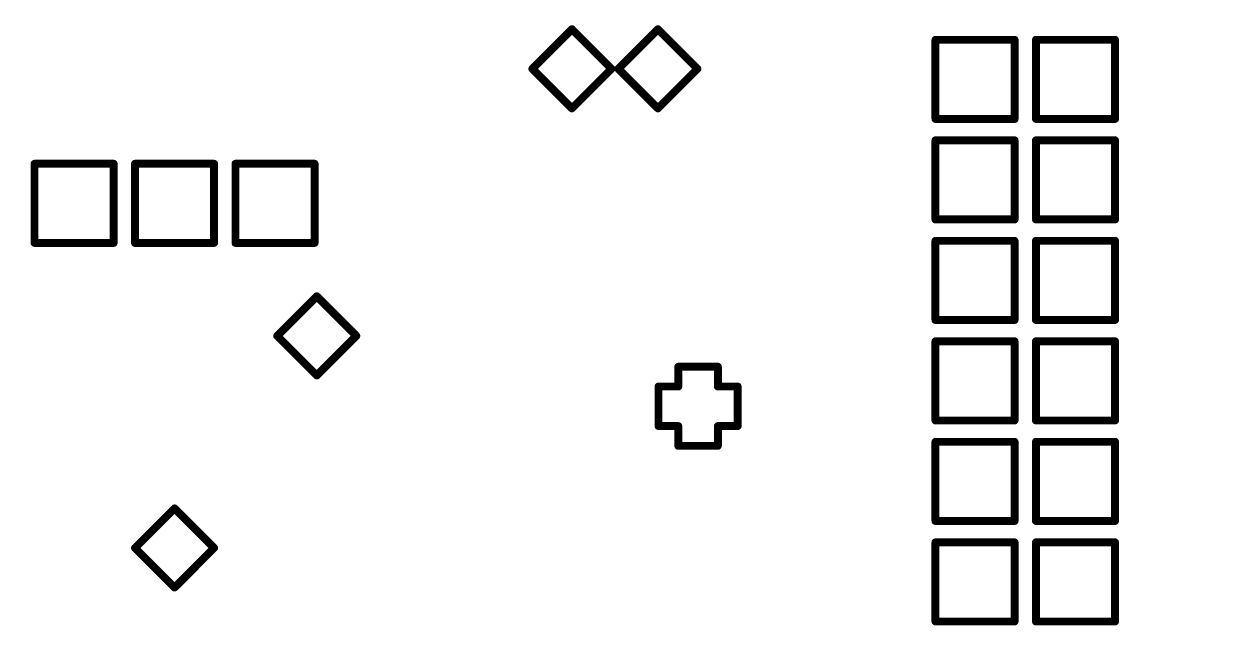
# Model space of a CAD drawing. Header units: millimetres. Extents: x -55 to 2039, y 0 to 512.
# Drawn here: x 207.3 to 237.42, y 215.18 to 230.56 of the extents above; entities that cross this region are included whole.
import ezdxf
from ezdxf import colors
from ezdxf.entities.mleader import LeaderData, LeaderLine
from ezdxf.enums import TextEntityAlignment as Align
from ezdxf.math import Vec2, Vec3

# ---------------------------------------------------------------- set-up
doc = ezdxf.new("R2010")
doc.units = ezdxf.units.MM
doc.linetypes.add('Сплошная', pattern=[0])
doc.layers.add('Drill Drawing', color=1, linetype='Continuous')
doc.layers.add('Виды', color=30, linetype='Continuous')
doc.layers.add('текст', color=2, linetype='Continuous', lineweight=30)
doc.styles.add('GOST TYPE B', font='', dxfattribs={"height": 3.5})
doc.styles.get('GOST TYPE B').set_extended_font_data('GOST type B')

# ---------------------------------------------------------------- blocks, each defined once
blk = doc.blocks.new('Шероховатость')
at = {"lineweight": 50, "transparency": 16777216}
for p, q in [((-32.506, -11.445), (-28.785, -5)), ((-28.785, -5), (-5, -5)), ((-10.278, -11.581), (-7.16, -6.181)), ((-34.366, -8.223), (-32.506, -11.445)), ((-11.836, -8.881), (-10.278, -11.581))]:
    blk.add_line(p, q, dxfattribs=at)
at = {"layer": 'текст', "linetype": 'Continuous', "lineweight": 25, "transparency": 16777216, "insert": (-29.093, -6.142), "char_height": 5, "attachment_point": 1, "style": 'GOST TYPE B'}
blk.add_mtext_dynamic_manual_height_columns('Ra6,3{\\fGOST Type AU|b1|i0|c204|p2;(   )}', width=25.94731, gutter_width=17.5, heights=[0], dxfattribs=at)
blk = doc.blocks.new('_DotSmall')
at = {"color": 0, "linetype": 'ByBlock', "lineweight": 60, "const_width": 0.5}
blk.add_lwpolyline([(-0.0625, 0, 1), (0.0625, 0, 1)], format="xyb", close=True, dxfattribs=at)
blk = doc.blocks.new('Вид с →')
at = {"linetype": 'Continuous', "lineweight": 25, "transparency": 16777216}
for q in [(28.03, 4.046), (30.858, 4.046)]:
    blk.add_line((29.444, 2.632), q, dxfattribs=at)
blk.add_circle((32.944, 2.632), 3.5, dxfattribs=at)
blk.add_circle((32.944, 2.632), 3.5, dxfattribs=at)
at = {"linetype": 'Continuous', "lineweight": 50, "transparency": 16777216, "style": 'GOST TYPE B'}
blk.add_attdef('ВИД(_:_)', text='', height=7, dxfattribs=at).set_placement((27.226, 3.5), align=Align.MIDDLE_RIGHT)

msp = doc.modelspace()

# ---------------------------------------------------------------- linework, layer by layer
at = {"layer": 'Drill Drawing'}
for points in [[(220.1556, 229.4215, 0.2, 0.2, 0), (221.1556, 230.4215, 0.2, 0.2, 0)], [(221.1556, 230.4215, 0.2, 0.2, 0), (222.1556, 229.4215, 0.2, 0.2, 0)], [(222.3306, 229.4215, 0.2, 0.2, 0), (223.3306, 230.4215, 0.2, 0.2, 0)], [(223.3306, 230.4215, 0.2, 0.2, 0), (224.3306, 229.4215, 0.2, 0.2, 0)], [(230.3456, 230.1545, 0.2, 0.2, 0), (232.3456, 230.1545, 0.2, 0.2, 0)], [(230.3456, 228.1545, 0.2, 0.2, 0), (230.3456, 230.1545, 0.2, 0.2, 0)], [(232.3456, 228.1545, 0.2, 0.2, 0), (232.3456, 230.1545, 0.2, 0.2, 0)], [(232.8856, 230.1545, 0.2, 0.2, 0), (234.8856, 230.1545, 0.2, 0.2, 0)], [(232.8856, 228.1545, 0.2, 0.2, 0), (232.8856, 230.1545, 0.2, 0.2, 0)], [(234.8856, 228.1545, 0.2, 0.2, 0), (234.8856, 230.1545, 0.2, 0.2, 0)], [(220.1556, 229.4215, 0.2, 0.2, 0), (221.1556, 228.4215, 0.2, 0.2, 0)], [(221.1556, 228.4215, 0.2, 0.2, 0), (222.1556, 229.4215, 0.2, 0.2, 0)], [(222.3306, 229.4215, 0.2, 0.2, 0), (223.3306, 228.4215, 0.2, 0.2, 0)], [(223.3306, 228.4215, 0.2, 0.2, 0), (224.3306, 229.4215, 0.2, 0.2, 0)], [(230.3456, 228.1545, 0.2, 0.2, 0), (232.3456, 228.1545, 0.2, 0.2, 0)], [(232.8856, 228.1545, 0.2, 0.2, 0), (234.8856, 228.1545, 0.2, 0.2, 0)], [(230.3456, 227.6145, 0.2, 0.2, 0), (232.3456, 227.6145, 0.2, 0.2, 0)], [(230.3456, 225.6145, 0.2, 0.2, 0), (230.3456, 227.6145, 0.2, 0.2, 0)], [(232.3456, 225.6145, 0.2, 0.2, 0), (232.3456, 227.6145, 0.2, 0.2, 0)], [(232.8856, 227.6145, 0.2, 0.2, 0), (234.8856, 227.6145, 0.2, 0.2, 0)], [(232.8856, 225.6145, 0.2, 0.2, 0), (232.8856, 227.6145, 0.2, 0.2, 0)], [(234.8856, 225.6145, 0.2, 0.2, 0), (234.8856, 227.6145, 0.2, 0.2, 0)], [(207.5706, 227.0215, 0.2, 0.2, 0), (209.5706, 227.0215, 0.2, 0.2, 0)], [(207.5706, 225.0215, 0.2, 0.2, 0), (207.5706, 227.0215, 0.2, 0.2, 0)], [(209.5706, 225.0215, 0.2, 0.2, 0), (209.5706, 227.0215, 0.2, 0.2, 0)], [(210.1106, 227.0215, 0.2, 0.2, 0), (212.1106, 227.0215, 0.2, 0.2, 0)], [(210.1106, 225.0215, 0.2, 0.2, 0), (210.1106, 227.0215, 0.2, 0.2, 0)], [(212.1106, 225.0215, 0.2, 0.2, 0), (212.1106, 227.0215, 0.2, 0.2, 0)], [(212.6506, 227.0215, 0.2, 0.2, 0), (214.6506, 227.0215, 0.2, 0.2, 0)], [(212.6506, 225.0215, 0.2, 0.2, 0), (212.6506, 227.0215, 0.2, 0.2, 0)], [(214.6506, 225.0215, 0.2, 0.2, 0), (214.6506, 227.0215, 0.2, 0.2, 0)], [(230.3456, 225.6145, 0.2, 0.2, 0), (232.3456, 225.6145, 0.2, 0.2, 0)], [(232.8856, 225.6145, 0.2, 0.2, 0), (234.8856, 225.6145, 0.2, 0.2, 0)], [(207.5706, 225.0215, 0.2, 0.2, 0), (209.5706, 225.0215, 0.2, 0.2, 0)], [(210.1106, 225.0215, 0.2, 0.2, 0), (212.1106, 225.0215, 0.2, 0.2, 0)], [(212.6506, 225.0215, 0.2, 0.2, 0), (214.6506, 225.0215, 0.2, 0.2, 0)], [(230.3456, 225.0745, 0.2, 0.2, 0), (232.3456, 225.0745, 0.2, 0.2, 0)], [(230.3456, 223.0745, 0.2, 0.2, 0), (230.3456, 225.0745, 0.2, 0.2, 0)], [(232.3456, 223.0745, 0.2, 0.2, 0), (232.3456, 225.0745, 0.2, 0.2, 0)], [(232.8856, 225.0745, 0.2, 0.2, 0), (234.8856, 225.0745, 0.2, 0.2, 0)], [(232.8856, 223.0745, 0.2, 0.2, 0), (232.8856, 225.0745, 0.2, 0.2, 0)], [(234.8856, 223.0745, 0.2, 0.2, 0), (234.8856, 225.0745, 0.2, 0.2, 0)], [(213.7056, 222.6715, 0.2, 0.2, 0), (214.7056, 223.6715, 0.2, 0.2, 0)], [(214.7056, 223.6715, 0.2, 0.2, 0), (215.7056, 222.6715, 0.2, 0.2, 0)], [(230.3456, 223.0745, 0.2, 0.2, 0), (232.3456, 223.0745, 0.2, 0.2, 0)], [(232.8856, 223.0745, 0.2, 0.2, 0), (234.8856, 223.0745, 0.2, 0.2, 0)], [(213.7056, 222.6715, 0.2, 0.2, 0), (214.7056, 221.6715, 0.2, 0.2, 0)], [(214.7056, 221.6715, 0.2, 0.2, 0), (215.7056, 222.6715, 0.2, 0.2, 0)], [(230.3456, 222.5345, 0.2, 0.2, 0), (232.3456, 222.5345, 0.2, 0.2, 0)], [(230.3456, 220.5345, 0.2, 0.2, 0), (230.3456, 222.5345, 0.2, 0.2, 0)], [(232.3456, 220.5345, 0.2, 0.2, 0), (232.3456, 222.5345, 0.2, 0.2, 0)], [(232.8856, 222.5345, 0.2, 0.2, 0), (234.8856, 222.5345, 0.2, 0.2, 0)], [(232.8856, 220.5345, 0.2, 0.2, 0), (232.8856, 222.5345, 0.2, 0.2, 0)], [(234.8856, 220.5345, 0.2, 0.2, 0), (234.8856, 222.5345, 0.2, 0.2, 0)], [(223.8456, 221.3925, 0.2, 0.2, 0), (223.8456, 221.8925, 0.2, 0.2, 0)], [(223.8456, 221.8925, 0.2, 0.2, 0), (224.8456, 221.8925, 0.2, 0.2, 0)], [(224.8456, 221.3925, 0.2, 0.2, 0), (224.8456, 221.8925, 0.2, 0.2, 0)], [(223.3456, 220.3925, 0.2, 0.2, 0), (223.3456, 221.3925, 0.2, 0.2, 0)], [(223.3456, 221.3925, 0.2, 0.2, 0), (223.8456, 221.3925, 0.2, 0.2, 0)], [(224.8456, 221.3925, 0.2, 0.2, 0), (225.3456, 221.3925, 0.2, 0.2, 0)], [(225.3456, 220.3925, 0.2, 0.2, 0), (225.3456, 221.3925, 0.2, 0.2, 0)], [(223.3456, 220.3925, 0.2, 0.2, 0), (223.8456, 220.3925, 0.2, 0.2, 0)], [(223.8456, 219.8925, 0.2, 0.2, 0), (223.8456, 220.3925, 0.2, 0.2, 0)], [(224.8456, 220.3925, 0.2, 0.2, 0), (225.3456, 220.3925, 0.2, 0.2, 0)], [(224.8456, 219.8925, 0.2, 0.2, 0), (224.8456, 220.3925, 0.2, 0.2, 0)], [(230.3456, 220.5345, 0.2, 0.2, 0), (232.3456, 220.5345, 0.2, 0.2, 0)], [(232.8856, 220.5345, 0.2, 0.2, 0), (234.8856, 220.5345, 0.2, 0.2, 0)], [(223.8456, 219.8925, 0.2, 0.2, 0), (224.8456, 219.8925, 0.2, 0.2, 0)], [(230.3456, 219.9945, 0.2, 0.2, 0), (232.3456, 219.9945, 0.2, 0.2, 0)], [(230.3456, 217.9945, 0.2, 0.2, 0), (230.3456, 219.9945, 0.2, 0.2, 0)], [(232.3456, 217.9945, 0.2, 0.2, 0), (232.3456, 219.9945, 0.2, 0.2, 0)], [(232.8856, 219.9945, 0.2, 0.2, 0), (234.8856, 219.9945, 0.2, 0.2, 0)], [(232.8856, 217.9945, 0.2, 0.2, 0), (232.8856, 219.9945, 0.2, 0.2, 0)], [(234.8856, 217.9945, 0.2, 0.2, 0), (234.8856, 219.9945, 0.2, 0.2, 0)], [(210.1106, 217.3125, 0.2, 0.2, 0), (211.1106, 218.3125, 0.2, 0.2, 0)], [(211.1106, 218.3125, 0.2, 0.2, 0), (212.1106, 217.3125, 0.2, 0.2, 0)], [(230.3456, 217.9945, 0.2, 0.2, 0), (232.3456, 217.9945, 0.2, 0.2, 0)], [(232.8856, 217.9945, 0.2, 0.2, 0), (234.8856, 217.9945, 0.2, 0.2, 0)], [(230.3456, 217.4545, 0.2, 0.2, 0), (232.3456, 217.4545, 0.2, 0.2, 0)], [(230.3456, 215.4545, 0.2, 0.2, 0), (230.3456, 217.4545, 0.2, 0.2, 0)], [(232.3456, 215.4545, 0.2, 0.2, 0), (232.3456, 217.4545, 0.2, 0.2, 0)], [(232.8856, 217.4545, 0.2, 0.2, 0), (234.8856, 217.4545, 0.2, 0.2, 0)], [(232.8856, 215.4545, 0.2, 0.2, 0), (232.8856, 217.4545, 0.2, 0.2, 0)], [(234.8856, 215.4545, 0.2, 0.2, 0), (234.8856, 217.4545, 0.2, 0.2, 0)], [(210.1106, 217.3125, 0.2, 0.2, 0), (211.1106, 216.3125, 0.2, 0.2, 0)], [(211.1106, 216.3125, 0.2, 0.2, 0), (212.1106, 217.3125, 0.2, 0.2, 0)], [(230.3456, 215.4545, 0.2, 0.2, 0), (232.3456, 215.4545, 0.2, 0.2, 0)], [(232.8856, 215.4545, 0.2, 0.2, 0), (234.8856, 215.4545, 0.2, 0.2, 0)]]:
    msp.add_lwpolyline(points, format="xyseb", dxfattribs=at)
for points in [[(221.1056, 230.4215, 0.1, 0.1, 1), (221.2056, 230.4215, 0.1, 0.1, 1)], [(221.1056, 230.4215, 0.1, 0.1, 1), (221.2056, 230.4215, 0.1, 0.1, 1)], [(223.2806, 230.4215, 0.1, 0.1, 1), (223.3806, 230.4215, 0.1, 0.1, 1)], [(223.2806, 230.4215, 0.1, 0.1, 1), (223.3806, 230.4215, 0.1, 0.1, 1)], [(230.2956, 230.1545, 0.1, 0.1, 1), (230.3956, 230.1545, 0.1, 0.1, 1)], [(230.2956, 230.1545, 0.1, 0.1, 1), (230.3956, 230.1545, 0.1, 0.1, 1)], [(232.2956, 230.1545, 0.1, 0.1, 1), (232.3956, 230.1545, 0.1, 0.1, 1)], [(232.2956, 230.1545, 0.1, 0.1, 1), (232.3956, 230.1545, 0.1, 0.1, 1)], [(232.8356, 230.1545, 0.1, 0.1, 1), (232.9356, 230.1545, 0.1, 0.1, 1)], [(232.8356, 230.1545, 0.1, 0.1, 1), (232.9356, 230.1545, 0.1, 0.1, 1)], [(234.8356, 230.1545, 0.1, 0.1, 1), (234.9356, 230.1545, 0.1, 0.1, 1)], [(234.8356, 230.1545, 0.1, 0.1, 1), (234.9356, 230.1545, 0.1, 0.1, 1)], [(220.1056, 229.4215, 0.1, 0.1, 1), (220.2056, 229.4215, 0.1, 0.1, 1)], [(220.1056, 229.4215, 0.1, 0.1, 1), (220.2056, 229.4215, 0.1, 0.1, 1)], [(222.1056, 229.4215, 0.1, 0.1, 1), (222.2056, 229.4215, 0.1, 0.1, 1)], [(222.1056, 229.4215, 0.1, 0.1, 1), (222.2056, 229.4215, 0.1, 0.1, 1)], [(222.2806, 229.4215, 0.1, 0.1, 1), (222.3806, 229.4215, 0.1, 0.1, 1)], [(222.2806, 229.4215, 0.1, 0.1, 1), (222.3806, 229.4215, 0.1, 0.1, 1)], [(224.2806, 229.4215, 0.1, 0.1, 1), (224.3806, 229.4215, 0.1, 0.1, 1)], [(224.2806, 229.4215, 0.1, 0.1, 1), (224.3806, 229.4215, 0.1, 0.1, 1)], [(221.1056, 228.4215, 0.1, 0.1, 1), (221.2056, 228.4215, 0.1, 0.1, 1)], [(221.1056, 228.4215, 0.1, 0.1, 1), (221.2056, 228.4215, 0.1, 0.1, 1)], [(223.2806, 228.4215, 0.1, 0.1, 1), (223.3806, 228.4215, 0.1, 0.1, 1)], [(223.2806, 228.4215, 0.1, 0.1, 1), (223.3806, 228.4215, 0.1, 0.1, 1)], [(230.2956, 228.1545, 0.1, 0.1, 1), (230.3956, 228.1545, 0.1, 0.1, 1)], [(230.2956, 228.1545, 0.1, 0.1, 1), (230.3956, 228.1545, 0.1, 0.1, 1)], [(232.2956, 228.1545, 0.1, 0.1, 1), (232.3956, 228.1545, 0.1, 0.1, 1)], [(232.2956, 228.1545, 0.1, 0.1, 1), (232.3956, 228.1545, 0.1, 0.1, 1)], [(232.8356, 228.1545, 0.1, 0.1, 1), (232.9356, 228.1545, 0.1, 0.1, 1)], [(232.8356, 228.1545, 0.1, 0.1, 1), (232.9356, 228.1545, 0.1, 0.1, 1)], [(234.8356, 228.1545, 0.1, 0.1, 1), (234.9356, 228.1545, 0.1, 0.1, 1)], [(234.8356, 228.1545, 0.1, 0.1, 1), (234.9356, 228.1545, 0.1, 0.1, 1)], [(230.2956, 227.6145, 0.1, 0.1, 1), (230.3956, 227.6145, 0.1, 0.1, 1)], [(230.2956, 227.6145, 0.1, 0.1, 1), (230.3956, 227.6145, 0.1, 0.1, 1)], [(232.2956, 227.6145, 0.1, 0.1, 1), (232.3956, 227.6145, 0.1, 0.1, 1)], [(232.2956, 227.6145, 0.1, 0.1, 1), (232.3956, 227.6145, 0.1, 0.1, 1)], [(232.8356, 227.6145, 0.1, 0.1, 1), (232.9356, 227.6145, 0.1, 0.1, 1)], [(232.8356, 227.6145, 0.1, 0.1, 1), (232.9356, 227.6145, 0.1, 0.1, 1)], [(234.8356, 227.6145, 0.1, 0.1, 1), (234.9356, 227.6145, 0.1, 0.1, 1)], [(234.8356, 227.6145, 0.1, 0.1, 1), (234.9356, 227.6145, 0.1, 0.1, 1)], [(207.5206, 227.0215, 0.1, 0.1, 1), (207.6206, 227.0215, 0.1, 0.1, 1)], [(207.5206, 227.0215, 0.1, 0.1, 1), (207.6206, 227.0215, 0.1, 0.1, 1)], [(209.5206, 227.0215, 0.1, 0.1, 1), (209.6206, 227.0215, 0.1, 0.1, 1)], [(209.5206, 227.0215, 0.1, 0.1, 1), (209.6206, 227.0215, 0.1, 0.1, 1)], [(210.0606, 227.0215, 0.1, 0.1, 1), (210.1606, 227.0215, 0.1, 0.1, 1)], [(210.0606, 227.0215, 0.1, 0.1, 1), (210.1606, 227.0215, 0.1, 0.1, 1)], [(212.0606, 227.0215, 0.1, 0.1, 1), (212.1606, 227.0215, 0.1, 0.1, 1)], [(212.0606, 227.0215, 0.1, 0.1, 1), (212.1606, 227.0215, 0.1, 0.1, 1)], [(212.6006, 227.0215, 0.1, 0.1, 1), (212.7006, 227.0215, 0.1, 0.1, 1)], [(212.6006, 227.0215, 0.1, 0.1, 1), (212.7006, 227.0215, 0.1, 0.1, 1)], [(214.6006, 227.0215, 0.1, 0.1, 1), (214.7006, 227.0215, 0.1, 0.1, 1)], [(214.6006, 227.0215, 0.1, 0.1, 1), (214.7006, 227.0215, 0.1, 0.1, 1)], [(230.2956, 225.6145, 0.1, 0.1, 1), (230.3956, 225.6145, 0.1, 0.1, 1)], [(230.2956, 225.6145, 0.1, 0.1, 1), (230.3956, 225.6145, 0.1, 0.1, 1)], [(232.2956, 225.6145, 0.1, 0.1, 1), (232.3956, 225.6145, 0.1, 0.1, 1)], [(232.2956, 225.6145, 0.1, 0.1, 1), (232.3956, 225.6145, 0.1, 0.1, 1)], [(232.8356, 225.6145, 0.1, 0.1, 1), (232.9356, 225.6145, 0.1, 0.1, 1)], [(232.8356, 225.6145, 0.1, 0.1, 1), (232.9356, 225.6145, 0.1, 0.1, 1)], [(234.8356, 225.6145, 0.1, 0.1, 1), (234.9356, 225.6145, 0.1, 0.1, 1)], [(234.8356, 225.6145, 0.1, 0.1, 1), (234.9356, 225.6145, 0.1, 0.1, 1)], [(207.5206, 225.0215, 0.1, 0.1, 1), (207.6206, 225.0215, 0.1, 0.1, 1)], [(207.5206, 225.0215, 0.1, 0.1, 1), (207.6206, 225.0215, 0.1, 0.1, 1)], [(209.5206, 225.0215, 0.1, 0.1, 1), (209.6206, 225.0215, 0.1, 0.1, 1)], [(209.5206, 225.0215, 0.1, 0.1, 1), (209.6206, 225.0215, 0.1, 0.1, 1)], [(210.0606, 225.0215, 0.1, 0.1, 1), (210.1606, 225.0215, 0.1, 0.1, 1)], [(210.0606, 225.0215, 0.1, 0.1, 1), (210.1606, 225.0215, 0.1, 0.1, 1)], [(212.0606, 225.0215, 0.1, 0.1, 1), (212.1606, 225.0215, 0.1, 0.1, 1)], [(212.0606, 225.0215, 0.1, 0.1, 1), (212.1606, 225.0215, 0.1, 0.1, 1)], [(212.6006, 225.0215, 0.1, 0.1, 1), (212.7006, 225.0215, 0.1, 0.1, 1)], [(212.6006, 225.0215, 0.1, 0.1, 1), (212.7006, 225.0215, 0.1, 0.1, 1)], [(214.6006, 225.0215, 0.1, 0.1, 1), (214.7006, 225.0215, 0.1, 0.1, 1)], [(214.6006, 225.0215, 0.1, 0.1, 1), (214.7006, 225.0215, 0.1, 0.1, 1)], [(230.2956, 225.0745, 0.1, 0.1, 1), (230.3956, 225.0745, 0.1, 0.1, 1)], [(230.2956, 225.0745, 0.1, 0.1, 1), (230.3956, 225.0745, 0.1, 0.1, 1)], [(232.2956, 225.0745, 0.1, 0.1, 1), (232.3956, 225.0745, 0.1, 0.1, 1)], [(232.2956, 225.0745, 0.1, 0.1, 1), (232.3956, 225.0745, 0.1, 0.1, 1)], [(232.8356, 225.0745, 0.1, 0.1, 1), (232.9356, 225.0745, 0.1, 0.1, 1)], [(232.8356, 225.0745, 0.1, 0.1, 1), (232.9356, 225.0745, 0.1, 0.1, 1)], [(234.8356, 225.0745, 0.1, 0.1, 1), (234.9356, 225.0745, 0.1, 0.1, 1)], [(234.8356, 225.0745, 0.1, 0.1, 1), (234.9356, 225.0745, 0.1, 0.1, 1)], [(214.6556, 223.6715, 0.1, 0.1, 1), (214.7556, 223.6715, 0.1, 0.1, 1)], [(214.6556, 223.6715, 0.1, 0.1, 1), (214.7556, 223.6715, 0.1, 0.1, 1)], [(230.2956, 223.0745, 0.1, 0.1, 1), (230.3956, 223.0745, 0.1, 0.1, 1)], [(230.2956, 223.0745, 0.1, 0.1, 1), (230.3956, 223.0745, 0.1, 0.1, 1)], [(232.2956, 223.0745, 0.1, 0.1, 1), (232.3956, 223.0745, 0.1, 0.1, 1)], [(232.2956, 223.0745, 0.1, 0.1, 1), (232.3956, 223.0745, 0.1, 0.1, 1)], [(232.8356, 223.0745, 0.1, 0.1, 1), (232.9356, 223.0745, 0.1, 0.1, 1)], [(232.8356, 223.0745, 0.1, 0.1, 1), (232.9356, 223.0745, 0.1, 0.1, 1)], [(234.8356, 223.0745, 0.1, 0.1, 1), (234.9356, 223.0745, 0.1, 0.1, 1)], [(234.8356, 223.0745, 0.1, 0.1, 1), (234.9356, 223.0745, 0.1, 0.1, 1)], [(213.6556, 222.6715, 0.1, 0.1, 1), (213.7556, 222.6715, 0.1, 0.1, 1)], [(213.6556, 222.6715, 0.1, 0.1, 1), (213.7556, 222.6715, 0.1, 0.1, 1)], [(215.6556, 222.6715, 0.1, 0.1, 1), (215.7556, 222.6715, 0.1, 0.1, 1)], [(215.6556, 222.6715, 0.1, 0.1, 1), (215.7556, 222.6715, 0.1, 0.1, 1)], [(230.2956, 222.5345, 0.1, 0.1, 1), (230.3956, 222.5345, 0.1, 0.1, 1)], [(230.2956, 222.5345, 0.1, 0.1, 1), (230.3956, 222.5345, 0.1, 0.1, 1)], [(232.2956, 222.5345, 0.1, 0.1, 1), (232.3956, 222.5345, 0.1, 0.1, 1)], [(232.2956, 222.5345, 0.1, 0.1, 1), (232.3956, 222.5345, 0.1, 0.1, 1)], [(232.8356, 222.5345, 0.1, 0.1, 1), (232.9356, 222.5345, 0.1, 0.1, 1)], [(232.8356, 222.5345, 0.1, 0.1, 1), (232.9356, 222.5345, 0.1, 0.1, 1)], [(234.8356, 222.5345, 0.1, 0.1, 1), (234.9356, 222.5345, 0.1, 0.1, 1)], [(234.8356, 222.5345, 0.1, 0.1, 1), (234.9356, 222.5345, 0.1, 0.1, 1)], [(223.7956, 221.8925, 0.1, 0.1, 1), (223.8956, 221.8925, 0.1, 0.1, 1)], [(223.7956, 221.8925, 0.1, 0.1, 1), (223.8956, 221.8925, 0.1, 0.1, 1)], [(224.7956, 221.8925, 0.1, 0.1, 1), (224.8956, 221.8925, 0.1, 0.1, 1)], [(224.7956, 221.8925, 0.1, 0.1, 1), (224.8956, 221.8925, 0.1, 0.1, 1)], [(214.6556, 221.6715, 0.1, 0.1, 1), (214.7556, 221.6715, 0.1, 0.1, 1)], [(214.6556, 221.6715, 0.1, 0.1, 1), (214.7556, 221.6715, 0.1, 0.1, 1)], [(223.2956, 221.3925, 0.1, 0.1, 1), (223.3956, 221.3925, 0.1, 0.1, 1)], [(223.2956, 221.3925, 0.1, 0.1, 1), (223.3956, 221.3925, 0.1, 0.1, 1)], [(223.7956, 221.3925, 0.1, 0.1, 1), (223.8956, 221.3925, 0.1, 0.1, 1)], [(223.7956, 221.3925, 0.1, 0.1, 1), (223.8956, 221.3925, 0.1, 0.1, 1)], [(224.7956, 221.3925, 0.1, 0.1, 1), (224.8956, 221.3925, 0.1, 0.1, 1)], [(224.7956, 221.3925, 0.1, 0.1, 1), (224.8956, 221.3925, 0.1, 0.1, 1)], [(225.2956, 221.3925, 0.1, 0.1, 1), (225.3956, 221.3925, 0.1, 0.1, 1)], [(225.2956, 221.3925, 0.1, 0.1, 1), (225.3956, 221.3925, 0.1, 0.1, 1)], [(223.2956, 220.3925, 0.1, 0.1, 1), (223.3956, 220.3925, 0.1, 0.1, 1)], [(223.2956, 220.3925, 0.1, 0.1, 1), (223.3956, 220.3925, 0.1, 0.1, 1)], [(223.7956, 220.3925, 0.1, 0.1, 1), (223.8956, 220.3925, 0.1, 0.1, 1)], [(223.7956, 220.3925, 0.1, 0.1, 1), (223.8956, 220.3925, 0.1, 0.1, 1)], [(224.7956, 220.3925, 0.1, 0.1, 1), (224.8956, 220.3925, 0.1, 0.1, 1)], [(224.7956, 220.3925, 0.1, 0.1, 1), (224.8956, 220.3925, 0.1, 0.1, 1)], [(225.2956, 220.3925, 0.1, 0.1, 1), (225.3956, 220.3925, 0.1, 0.1, 1)], [(225.2956, 220.3925, 0.1, 0.1, 1), (225.3956, 220.3925, 0.1, 0.1, 1)], [(230.2956, 220.5345, 0.1, 0.1, 1), (230.3956, 220.5345, 0.1, 0.1, 1)], [(230.2956, 220.5345, 0.1, 0.1, 1), (230.3956, 220.5345, 0.1, 0.1, 1)], [(232.2956, 220.5345, 0.1, 0.1, 1), (232.3956, 220.5345, 0.1, 0.1, 1)], [(232.2956, 220.5345, 0.1, 0.1, 1), (232.3956, 220.5345, 0.1, 0.1, 1)], [(232.8356, 220.5345, 0.1, 0.1, 1), (232.9356, 220.5345, 0.1, 0.1, 1)], [(232.8356, 220.5345, 0.1, 0.1, 1), (232.9356, 220.5345, 0.1, 0.1, 1)], [(234.8356, 220.5345, 0.1, 0.1, 1), (234.9356, 220.5345, 0.1, 0.1, 1)], [(234.8356, 220.5345, 0.1, 0.1, 1), (234.9356, 220.5345, 0.1, 0.1, 1)], [(223.7956, 219.8925, 0.1, 0.1, 1), (223.8956, 219.8925, 0.1, 0.1, 1)], [(223.7956, 219.8925, 0.1, 0.1, 1), (223.8956, 219.8925, 0.1, 0.1, 1)], [(224.7956, 219.8925, 0.1, 0.1, 1), (224.8956, 219.8925, 0.1, 0.1, 1)], [(224.7956, 219.8925, 0.1, 0.1, 1), (224.8956, 219.8925, 0.1, 0.1, 1)], [(230.2956, 219.9945, 0.1, 0.1, 1), (230.3956, 219.9945, 0.1, 0.1, 1)], [(230.2956, 219.9945, 0.1, 0.1, 1), (230.3956, 219.9945, 0.1, 0.1, 1)], [(232.2956, 219.9945, 0.1, 0.1, 1), (232.3956, 219.9945, 0.1, 0.1, 1)], [(232.2956, 219.9945, 0.1, 0.1, 1), (232.3956, 219.9945, 0.1, 0.1, 1)], [(232.8356, 219.9945, 0.1, 0.1, 1), (232.9356, 219.9945, 0.1, 0.1, 1)], [(232.8356, 219.9945, 0.1, 0.1, 1), (232.9356, 219.9945, 0.1, 0.1, 1)], [(234.8356, 219.9945, 0.1, 0.1, 1), (234.9356, 219.9945, 0.1, 0.1, 1)], [(234.8356, 219.9945, 0.1, 0.1, 1), (234.9356, 219.9945, 0.1, 0.1, 1)], [(211.0606, 218.3125, 0.1, 0.1, 1), (211.1606, 218.3125, 0.1, 0.1, 1)], [(211.0606, 218.3125, 0.1, 0.1, 1), (211.1606, 218.3125, 0.1, 0.1, 1)], [(230.2956, 217.9945, 0.1, 0.1, 1), (230.3956, 217.9945, 0.1, 0.1, 1)], [(230.2956, 217.9945, 0.1, 0.1, 1), (230.3956, 217.9945, 0.1, 0.1, 1)], [(232.2956, 217.9945, 0.1, 0.1, 1), (232.3956, 217.9945, 0.1, 0.1, 1)], [(232.2956, 217.9945, 0.1, 0.1, 1), (232.3956, 217.9945, 0.1, 0.1, 1)], [(232.8356, 217.9945, 0.1, 0.1, 1), (232.9356, 217.9945, 0.1, 0.1, 1)], [(232.8356, 217.9945, 0.1, 0.1, 1), (232.9356, 217.9945, 0.1, 0.1, 1)], [(234.8356, 217.9945, 0.1, 0.1, 1), (234.9356, 217.9945, 0.1, 0.1, 1)], [(234.8356, 217.9945, 0.1, 0.1, 1), (234.9356, 217.9945, 0.1, 0.1, 1)], [(230.2956, 217.4545, 0.1, 0.1, 1), (230.3956, 217.4545, 0.1, 0.1, 1)], [(230.2956, 217.4545, 0.1, 0.1, 1), (230.3956, 217.4545, 0.1, 0.1, 1)], [(232.2956, 217.4545, 0.1, 0.1, 1), (232.3956, 217.4545, 0.1, 0.1, 1)], [(232.2956, 217.4545, 0.1, 0.1, 1), (232.3956, 217.4545, 0.1, 0.1, 1)], [(232.8356, 217.4545, 0.1, 0.1, 1), (232.9356, 217.4545, 0.1, 0.1, 1)], [(232.8356, 217.4545, 0.1, 0.1, 1), (232.9356, 217.4545, 0.1, 0.1, 1)], [(234.8356, 217.4545, 0.1, 0.1, 1), (234.9356, 217.4545, 0.1, 0.1, 1)], [(234.8356, 217.4545, 0.1, 0.1, 1), (234.9356, 217.4545, 0.1, 0.1, 1)], [(210.0606, 217.3125, 0.1, 0.1, 1), (210.1606, 217.3125, 0.1, 0.1, 1)], [(210.0606, 217.3125, 0.1, 0.1, 1), (210.1606, 217.3125, 0.1, 0.1, 1)], [(212.0606, 217.3125, 0.1, 0.1, 1), (212.1606, 217.3125, 0.1, 0.1, 1)], [(212.0606, 217.3125, 0.1, 0.1, 1), (212.1606, 217.3125, 0.1, 0.1, 1)], [(211.0606, 216.3125, 0.1, 0.1, 1), (211.1606, 216.3125, 0.1, 0.1, 1)], [(211.0606, 216.3125, 0.1, 0.1, 1), (211.1606, 216.3125, 0.1, 0.1, 1)], [(230.2956, 215.4545, 0.1, 0.1, 1), (230.3956, 215.4545, 0.1, 0.1, 1)], [(230.2956, 215.4545, 0.1, 0.1, 1), (230.3956, 215.4545, 0.1, 0.1, 1)], [(232.2956, 215.4545, 0.1, 0.1, 1), (232.3956, 215.4545, 0.1, 0.1, 1)], [(232.2956, 215.4545, 0.1, 0.1, 1), (232.3956, 215.4545, 0.1, 0.1, 1)], [(232.8356, 215.4545, 0.1, 0.1, 1), (232.9356, 215.4545, 0.1, 0.1, 1)], [(232.8356, 215.4545, 0.1, 0.1, 1), (232.9356, 215.4545, 0.1, 0.1, 1)], [(234.8356, 215.4545, 0.1, 0.1, 1), (234.9356, 215.4545, 0.1, 0.1, 1)], [(234.8356, 215.4545, 0.1, 0.1, 1), (234.9356, 215.4545, 0.1, 0.1, 1)]]:
    msp.add_lwpolyline(points, format="xyseb", close=True, dxfattribs=at)

# ---------------------------------------------------------------- leaders
at = {"linetype": 'Continuous', "lineweight": 25}
ml = msp.add_multileader_block('Standard', dxfattribs=at)
ml.set_content('Шероховатость', color=256)
ml.set_leader_properties(linetype='Сплошная', lineweight=25)
ml.set_arrow_properties(name='DOTSMALL')
ml.build(insert=Vec2(0, 0))
ml.multileader.update_dxf_attribs({"leader_type": 0, "has_dogleg": 0, "text_left_attachment_type": 6, "text_right_attachment_type": 6, "dogleg_length": 0.3, "arrow_head_size": 1, "block_connection_type": 1})
ctx = ml.context
ctx.base_point, ctx.char_height, ctx.arrow_head_size, ctx.landing_gap_size, ctx.plane_origin = Vec3(608.1585, 432.5126), 3.5, 1, 1, Vec3(608.1585, 432.5126)
ctx.left_attachment, ctx.right_attachment, ctx.attachment_type = 6, 6, 1
notes = []
notes.append((ctx, [(0, (0, 0, 0), (0, 0), (1, 0), 1, [])]))
ctx.block.insert = Vec3(608.1585, 432.5126)
at = {"layer": 'Виды', "linetype": 'Continuous', "lineweight": 25}
ml = msp.add_multileader_block('Standard', dxfattribs=at)
ml.set_content('Вид с →', color=256)
ml.set_attribute('ВИД(_:_)', 'А(2:1)', width=0)
ml.set_leader_properties(linetype='Сплошная', lineweight=25)
ml.set_arrow_properties(name='DOTSMALL')
ml.build(insert=Vec2(0, 0))
ml.multileader.update_dxf_attribs({"leader_type": 0, "has_dogleg": 0, "text_left_attachment_type": 6, "text_right_attachment_type": 6, "dogleg_length": 0.3, "arrow_head_size": 1, "block_connection_type": 1})
ctx = ml.context
ctx.base_point, ctx.char_height, ctx.arrow_head_size, ctx.landing_gap_size, ctx.plane_origin = Vec3(1329.0713, 395.8731), 3.5, 1, 1, Vec3(1329.0713, 395.8731)
ctx.left_attachment, ctx.right_attachment, ctx.attachment_type = 6, 6, 1
notes.append((ctx, [(0, (0, 0, 0), (0, 0), (1, 0), 1, [])]))
ctx.block.insert = Vec3(1329.0713, 395.8731)
ml = msp.add_multileader_block('Standard', dxfattribs=at)
ml.set_content('Вид с →', color=256)
ml.set_attribute('ВИД(_:_)', 'Б(4:1)', width=0)
ml.set_leader_properties(linetype='Сплошная', lineweight=25)
ml.set_arrow_properties(name='DOTSMALL')
ml.build(insert=Vec2(0, 0))
ml.multileader.update_dxf_attribs({"leader_type": 0, "has_dogleg": 0, "text_left_attachment_type": 6, "text_right_attachment_type": 6, "dogleg_length": 0.3, "arrow_head_size": 1, "block_connection_type": 1})
ctx = ml.context
ctx.base_point, ctx.char_height, ctx.arrow_head_size, ctx.landing_gap_size, ctx.plane_origin = Vec3(1332.1634, 311.4002), 3.5, 1, 1, Vec3(1332.1634, 311.4002)
ctx.left_attachment, ctx.right_attachment, ctx.attachment_type = 6, 6, 1
notes.append((ctx, [(0, (0, 0, 0), (0, 0), (1, 0), 1, [])]))
ctx.block.insert = Vec3(1332.1634, 311.4002)
for ctx, leaders in notes:
    for number, flags, end, landing, length, lines in leaders:
        leader = LeaderData()
        leader.index, (leader.has_last_leader_line, leader.has_dogleg_vector, leader.attachment_direction) = number, flags
        leader.last_leader_point, leader.dogleg_vector, leader.dogleg_length = Vec3(end), Vec3(landing), length
        for number, points, colour, breaks in lines:
            line = LeaderLine()
            line.index, line.vertices, line.color, line.breaks = number, Vec3.list(points), colors.encode_raw_color(colour), breaks
            leader.lines.append(line)
        ctx.leaders.append(leader)

doc.saveas('drawing.dxf')
